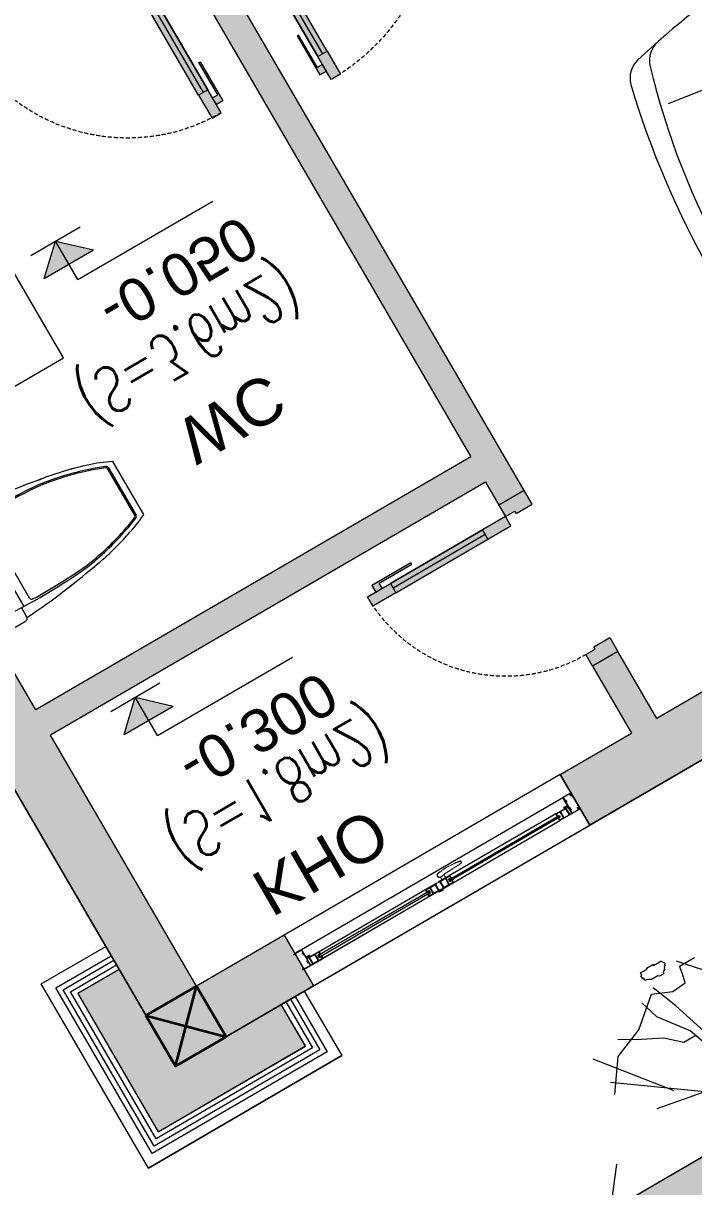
# Model space of a CAD drawing. Header units: millimetres. Extents: x 403824132 to 733479728, y 1974822364 to 2151530530.
# Drawn here: x 568742725 to 568745246, y 2063117870 to 2063122247 of the extents above; entities that cross this region are included whole.
import ezdxf
from ezdxf.enums import TextEntityAlignment as Align

# ---------------------------------------------------------------- set-up
doc = ezdxf.new("R2010")
doc.units = ezdxf.units.MM
doc.linetypes.add('HIDDEN', pattern=[0.75, 0.5, -0.25])
for name, color, linetype, lineweight in [('A-COT VACH', 2, 'Continuous', 35), ('A-HATCH', 251, 'Continuous', 5), ('A-KY HIEU', 34, 'Continuous', 20), ('A-TEXT', 7, 'Continuous', 18), ('E- THAY', 9, 'Continuous', 20), ('E- Tuong', 4, 'Continuous', 13), ('E-NoiThat', 32, 'Continuous', 9), ('i_Cay', 114, 'Continuous', 13), ('i_Hatch', 250, 'Continuous', 13), ('i_ThietBi', 32, 'Continuous', 13), ('LD-CUA', 146, 'Continuous', 13), ('LD-THAY', 9, 'Continuous', 13)]:
    doc.layers.add(name, color=color, linetype=linetype, lineweight=lineweight)
doc.styles.add('A1-arial', font='arial.ttf')
doc.styles.add('AA - Arial - Regular', font='arial.ttf', dxfattribs={"height": 250})
doc.styles.add('Dim roman', font='romans.shx', dxfattribs={"width": 0.7})
pattern_1 = [(30.190698325, (727080080.85, 2036859049.5), (23.030767647, 87.110692756), [31.856492766, -95.5694783]), (120.190698325, (727080102.626, 2036859043.74), (-87.110692756, 23.030767647), [31.856492766, -95.5694783])]

# ---------------------------------------------------------------- blocks, each defined once
blk = doc.blocks.new('mb-cay34')
for p, q in [((-668.5, -155.8), (-793.9, -266.1)), ((-774.9, -266.1), (-774.9, -209)), ((-748.3, -269.9), (-774.9, -266.1)), ((-349.4, -258.4), (-406.4, -566.3)), ((-807.4, -302.2), (-819.6, -310.3)), ((-807.4, -302.2), (-803.3, -306.3)), ((-717.9, -277.5), (-748.3, -269.9)), ((-714.1, -326.9), (-717.9, -277.5)), ((-490, -285.1), (-668.5, -342.1)), ((-444.4, -296.5), (-573.6, -342.1)), ((-823.6, -338.7), (-819.6, -338.7)), ((-823.6, -363.1), (-823.6, -338.7)), ((-819.6, -338.7), (-819.6, -310.3)), ((-803.3, -306.3), (-799.3, -306.3)), ((-799.3, -306.3), (-799.3, -310.3)), ((-799.3, -310.3), (-795.2, -310.3)), ((-795.2, -310.3), (-791.2, -314.4)), ((-791.2, -314.4), (-787.1, -314.4)), ((-787.1, -314.4), (-787.1, -318.4)), ((-787.1, -318.4), (-783.1, -322.5)), ((-783.1, -322.5), (-779, -322.5)), ((-779, -338.7), (-783.1, -342.8)), ((-783.1, -342.8), (-783.1, -367.1)), ((-779, -322.5), (-779, -338.7)), ((-668.5, -342.1), (-755.9, -376.3)), ((-740.7, -391.5), (-714.1, -326.9)), ((-573.6, -342.1), (-668.5, -414.3)), ((-550.8, -334.5), (-550.8, -380.1)), ((-819.6, -363.1), (-823.6, -363.1)), ((-819.6, -387.4), (-819.6, -363.1)), ((-787.1, -375.3), (-791.2, -383.4)), ((-783.1, -367.1), (-787.1, -375.3)), ((-550.8, -380.1), (-596.3, -429.5)), ((-811.5, -387.4), (-819.6, -387.4)), ((-811.5, -391.5), (-811.5, -387.4)), ((-799.3, -391.5), (-811.5, -391.5)), ((-799.3, -387.4), (-799.3, -391.5)), ((-791.2, -387.4), (-799.3, -387.4)), ((-791.2, -383.4), (-791.2, -387.4)), ((-660.9, -486.5), (-740.7, -391.5)), ((-668.5, -414.3), (-733.1, -433.3)), ((-376, -402.9), (-558.4, -653.7)), ((-596.3, -429.5), (-638.1, -513.1)), ((-619.1, -589.1), (-660.9, -486.5)), ((-429.2, -486.5), (-653.3, -665.1)), ((-638.1, -513.1), (-668.5, -562.5)), ((-516.6, -661.3), (-619.1, -589.1)), ((-212.7, -851.4), (-315.3, -771.5))]:
    blk.add_line(p, q)
blk = doc.blocks.new('02PCAR01')
at = {"color": 0, "linetype": 'ByBlock'}
blk.add_line((-6, -20.97), (-40, -15.97), dxfattribs=at)
for centre, radius, start, end in [((-95.47, 0.91), 93.12, 343.0347, 15.8141), ((-111.75, 0.91), 111.76, 346.3976, 12.667), ((-6.15, -24.54), 3.14, 283.1156, 344.5941), ((-30.02, 77.89), 108.31, 263.4345, 283.1156), ((-9.37, -25.23), 3.14, 281.3249, 340.8826)]:
    blk.add_arc(centre, radius, start, end, dxfattribs=at)
blk = doc.blocks.new('*U253')
h = blk.add_hatch(color=253)
h.dxf.hatch_style = 1
h.paths.add_polyline_path([(50, 100), (90, 100), (90, 0), (50, 0)])
h.paths.add_polyline_path([(50, 700), (90, 700), (90, 800), (50, 800)])
h = blk.add_hatch(color=254)
h.dxf.hatch_style = 1
h.paths.add_polyline_path([(21.7, 594.5), (21.7, 764.1), (50, 764.1), (50, 735.9), (27.4, 735.9), (27.4, 594.5)])
h = blk.add_hatch(color=254)
h.dxf.hatch_style = 1
h.paths.add_polyline_path([(90, 100), (50, 100), (50, 700), (90, 700)])
h = blk.add_hatch(color=253)
h.dxf.hatch_style = 1
h.paths.add_polyline_path([(0, 0), (50, 0), (50, -40), (60, -40), (60, -110), (0, -110)])
h = blk.add_hatch(color=253)
h.dxf.hatch_style = 1
h.paths.add_polyline_path([(900, 0), (850, 0), (850, -40), (840, -40), (840, -110), (900, -110)])
for p, q in [((70, 100), (70, 700)), ((90, 700), (90, 100))]:
    blk.add_line(p, q)
for points in [[(50, 700), (90, 700), (90, 800), (50, 800), (50, 700)], [(50, 702.9), (50, 100)], [(50, 100), (90, 100), (90, 0), (50, 0), (50, 100)]]:
    blk.add_lwpolyline(points)
for points in [[(21.7, 594.5), (21.7, 764.1), (50, 764.1), (50, 735.9), (27.4, 735.9), (27.4, 594.5)], [(90, 100), (50, 100), (50, 700), (90, 700)], [(0, 0), (50, 0), (50, -40), (60, -40), (60, -110), (0, -110)], [(900, 0), (850, 0), (850, -40), (840, -40), (840, -110), (900, -110)]]:
    blk.add_lwpolyline(points, close=True)
at = {"linetype": 'HIDDEN', "ltscale": 30}
blk.add_arc((50, 0), 800, 0, 90, dxfattribs=at)
blk = doc.blocks.new('kkkk')
h = blk.add_hatch(color=250)
edge = h.paths.add_edge_path()
edge.add_line((333058.8, 105336.6), (333060.3, 105336.6))
edge.add_line((333060.3, 105336.6), (333060.3, 105341.6))
edge.add_line((333060.3, 105341.6), (333061.8, 105341.6))
edge.add_line((333061.8, 105341.6), (333061.8, 105371.6))
edge.add_line((333061.8, 105371.6), (333027.5, 105371.6))
edge.add_line((333027.5, 105371.6), (333027.5, 105386.6))
edge.add_line((333027.5, 105386.6), (333022.2, 105386.6))
edge.add_line((333022.2, 105386.6), (333022.2, 105383.6))
edge.add_line((333022.2, 105383.6), (333023.7, 105383.6))
edge.add_line((333023.7, 105383.6), (333023.7, 105385.1))
edge.add_line((333023.7, 105385.1), (333026, 105385.1))
edge.add_line((333026, 105385.1), (333026, 105378.1))
edge.add_line((333026, 105378.1), (333023.7, 105378.1))
edge.add_line((333023.7, 105378.1), (333023.7, 105379.6))
edge.add_line((333023.7, 105379.6), (333022.2, 105379.6))
edge.add_line((333022.2, 105379.6), (333022.2, 105376.6))
edge.add_line((333022.2, 105376.6), (333026, 105376.6))
edge.add_line((333026, 105376.6), (333026, 105371.6))
edge.add_line((333026, 105371.6), (332991.8, 105371.6))
edge.add_line((332991.8, 105371.6), (332991.8, 105341.6))
edge.add_line((332991.8, 105341.6), (332993.3, 105341.6))
edge.add_line((332993.3, 105341.6), (332993.3, 105336.6))
edge.add_line((332993.3, 105336.6), (332994.8, 105336.6))
edge.add_line((332994.8, 105336.6), (332994.8, 105341.6))
edge.add_line((332994.8, 105341.6), (333002.3, 105341.6))
edge.add_line((333002.3, 105341.6), (333002.3, 105343.1))
edge.add_line((333002.3, 105343.1), (332993.3, 105343.1))
edge.add_line((332993.3, 105343.1), (332993.3, 105370.1))
edge.add_line((332993.3, 105370.1), (333006.9, 105370.1))
edge.add_arc((333010, 105367.6), 3.97, 141.5226, 210)
edge.add_line((333006.6, 105365.7), (333007.9, 105366.4))
edge.add_arc((333010, 105367.6), 2.47, -390, -150, ccw=False)
edge.add_line((333012.1, 105366.4), (333013.4, 105365.7))
edge.add_arc((333010, 105367.6), 3.97, -30, 38.4774)
edge.add_line((333013.1, 105370.1), (333040.4, 105370.1))
edge.add_arc((333043.5, 105367.6), 3.97, 141.5226, 210)
edge.add_line((333040.1, 105365.7), (333041.4, 105366.4))
edge.add_arc((333043.5, 105367.6), 2.47, -390, -150, ccw=False)
edge.add_line((333045.6, 105366.4), (333046.9, 105365.7))
edge.add_arc((333043.5, 105367.6), 3.97, -30, 38.4774)
edge.add_line((333046.6, 105370.1), (333060.3, 105370.1))
edge.add_line((333060.3, 105370.1), (333060.3, 105343.1))
edge.add_line((333060.3, 105343.1), (333051.3, 105343.1))
edge.add_line((333051.3, 105343.1), (333051.3, 105341.6))
edge.add_line((333051.3, 105341.6), (333058.8, 105341.6))
edge.add_line((333058.8, 105341.6), (333058.8, 105336.6))
blk.add_lwpolyline([(333026, 105378.1), (333026, 105385.1), (333023.7, 105385.1), (333023.7, 105383.6), (333022.2, 105383.6), (333022.2, 105386.6), (333027.5, 105386.6), (333027.5, 105371.6), (333061.8, 105371.6), (333061.8, 105341.6), (333060.3, 105341.6), (333060.3, 105336.6), (333058.8, 105336.6), (333058.8, 105341.6), (333051.3, 105341.6), (333051.3, 105343.1), (333060.3, 105343.1), (333060.3, 105370.1), (333046.6, 105370.1, -0.30801), (333046.9, 105365.7), (333045.6, 105366.4, 1.732051), (333041.4, 105366.4), (333040.1, 105365.7, -0.30801), (333040.4, 105370.1), (333013.1, 105370.1, -0.30801), (333013.4, 105365.7), (333012.1, 105366.4, 1.732051), (333007.9, 105366.4), (333006.6, 105365.7, -0.30801), (333006.9, 105370.1), (332993.3, 105370.1), (332993.3, 105343.1), (333002.3, 105343.1), (333002.3, 105341.6), (332994.8, 105341.6), (332994.8, 105336.6), (332993.3, 105336.6), (332993.3, 105341.6), (332991.8, 105341.6), (332991.8, 105371.6), (333026, 105371.6), (333026, 105376.6), (333022.2, 105376.6), (333022.2, 105379.6), (333023.7, 105379.6), (333023.7, 105378.1)], format="xyb", close=True)
blk = doc.blocks.new('ccccc')
h = blk.add_hatch(color=250)
h.paths.add_polyline_path([(333034.3, 105325.3), (333084.3, 105325.3), (333084.3, 105326.8), (333077.7, 105326.8), (333077.7, 105353.8), (333084.3, 105353.8), (333084.3, 105355.3), (333034.3, 105355.3), (333034.3, 105346.7), (333035.8, 105346.7), (333035.8, 105353.8), (333052.1, 105353.8), (333052.1, 105326.8), (333035.8, 105326.8), (333035.8, 105333.9), (333034.3, 105333.9)])
h.paths.add_polyline_path([(333053.6, 105326.8), (333053.6, 105353.8), (333076.2, 105353.8), (333076.2, 105326.8)], flags=16)
for p, q in [((333034.3, 105346.7), (333035.8, 105346.7)), ((333052.1, 105353.8), (333052.1, 105326.8)), ((333053.6, 105353.8), (333053.6, 105326.8)), ((333076.2, 105353.8), (333076.2, 105326.8)), ((333077.7, 105353.8), (333077.7, 105326.8)), ((333084.3, 105355.3), (333084.3, 105353.8)), ((333034.3, 105333.9), (333035.8, 105333.9)), ((333084.3, 105326.8), (333084.3, 105325.3))]:
    blk.add_line(p, q)
for points in [[(333084.3, 105355.3), (333034.3, 105355.3), (333034.3, 105346.7)], [(333052.1, 105353.8), (333035.8, 105353.8), (333035.8, 105346.7)], [(333076.2, 105353.8), (333053.6, 105353.8)], [(333084.3, 105353.8), (333077.7, 105353.8)], [(333034.3, 105333.9), (333034.3, 105325.3), (333084.3, 105325.3)], [(333035.8, 105333.9), (333035.8, 105326.8), (333052.1, 105326.8)], [(333053.6, 105326.8), (333076.2, 105326.8)], [(333077.7, 105326.8), (333084.3, 105326.8)]]:
    blk.add_lwpolyline(points)
blk = doc.blocks.new('dasdsd')
at = {"linetype": 'HIDDEN', "ltscale": 0.05}
for p, q in [((-9.6, -15.9), (-9.6, 0)), ((9.6, 0), (-9.6, 0)), ((9.6, -15.9), (9.6, 0)), ((-16.3, -18.9), (-107.9, -23.1)), ((-10.5, -16.1), (-15.5, -18.7)), ((9.6, -15.9), (-9.6, -15.9))]:
    blk.add_line(p, q, dxfattribs=at)
for centre, radius, start, end in [((-106.3, -28.1), 5.22, 108.2433, 251.7567), ((-41, 286.6), 326.6, 258.1752, 278.8996), ((-16.3, -17), 1.95, 270, 297.1927), ((-9.6, -17.9), 1.95, 90, 117.1927), ((9.6, -26), 10.1, 270, 90)]:
    blk.add_arc(centre, radius, start, end, dxfattribs=at)
blk = doc.blocks.new('fffsf')
h = blk.add_hatch(color=250)
h.paths.add_polyline_path([(333183.8, 105395.8), (333133.8, 105395.8), (333133.8, 105394.3), (333140.5, 105394.3), (333140.5, 105367.3), (333133.8, 105367.3), (333133.8, 105364.3), (333118.8, 105364.3), (333118.8, 105361.3), (333135.3, 105361.3), (333135.3, 105365.8), (333183.8, 105365.8), (333183.8, 105374.4), (333182.3, 105374.4), (333182.3, 105367.3), (333166, 105367.3), (333166, 105394.3), (333182.3, 105394.3), (333182.3, 105387.2), (333183.8, 105387.2)])
h.paths.add_polyline_path([(333164.5, 105394.3), (333164.5, 105367.3), (333142, 105367.3), (333142, 105394.3)], flags=16)
for p, q in [((333133.8, 105395.8), (333133.8, 105394.3)), ((333140.5, 105394.3), (333140.5, 105367.3)), ((333142, 105394.3), (333142, 105367.3)), ((333164.5, 105394.3), (333164.5, 105367.3)), ((333166, 105394.3), (333166, 105367.3)), ((333183.8, 105387.2), (333182.3, 105387.2)), ((333183.8, 105374.4), (333182.3, 105374.4))]:
    blk.add_line(p, q)
for points in [[(333133.8, 105395.8), (333183.8, 105395.8), (333183.8, 105387.2)], [(333133.8, 105394.3), (333140.5, 105394.3)], [(333142, 105394.3), (333164.5, 105394.3)], [(333166, 105394.3), (333182.3, 105394.3), (333182.3, 105387.2)], [(333183.8, 105374.4), (333183.8, 105365.8), (333135.3, 105365.8), (333135.3, 105361.3), (333118.8, 105361.3)], [(333133.8, 105367.3), (333133.8, 105364.3), (333118.8, 105364.3), (333118.8, 105361.3)], [(333140.5, 105367.3), (333133.8, 105367.3)], [(333164.5, 105367.3), (333142, 105367.3)], [(333182.3, 105374.4), (333182.3, 105367.3), (333166, 105367.3)]]:
    blk.add_lwpolyline(points)
blk = doc.blocks.new('*U180')
for points in [[(88.4, 82.2), (88.4, 80.6), (77.2, 80.6), (77.2, 69.4), (88.4, 69.4), (88.4, 67.8, 0.240391), (91.1, 72), (80.2, 72), (80.2, 78), (91.1, 78, 0.240391)], [(549.6, 82.2), (549.6, 80.6), (560.8, 80.6), (560.8, 69.4), (549.6, 69.4), (549.6, 67.8, -0.240391), (546.9, 72), (557.8, 72), (557.8, 78), (546.9, 78, -0.240391)], [(655.4, 82.2), (655.4, 80.6), (644.2, 80.6), (644.2, 69.4), (655.4, 69.4), (655.4, 67.8, 0.240391), (658.1, 72), (647.2, 72), (647.2, 78), (658.1, 78, 0.240391)]]:
    blk.add_hatch(color=250).paths.add_polyline_path(points)
for p, q in [((600, 90), (44.5, 90)), ((600, 90), (88, 90)), ((605, 90), (1117, 90)), ((88, 60), (600, 60)), ((1117, 60), (605, 60)), ((35, 20), (1170, 20))]:
    blk.add_line(p, q)
for points in [[(88.4, 82.2), (88.4, 80.6), (77.2, 80.6), (77.2, 69.4), (88.4, 69.4), (88.4, 67.8, 0.240391), (91.1, 72), (80.2, 72), (80.2, 78), (91.1, 78, 0.240391)], [(549.6, 82.2), (549.6, 80.6), (560.8, 80.6), (560.8, 69.4), (549.6, 69.4), (549.6, 67.8, -0.240391), (546.9, 72), (557.8, 72), (557.8, 78), (546.9, 78, -0.240391)], [(655.4, 82.2), (655.4, 80.6), (644.2, 80.6), (644.2, 69.4), (655.4, 69.4), (655.4, 67.8, 0.240391), (658.1, 72), (647.2, 72), (647.2, 78), (658.1, 78, 0.240391)]]:
    blk.add_lwpolyline(points, format="xyb", close=True)
for points in [[(557.8, 72), (80.2, 72), (80.2, 78), (557.8, 78)], [(647.2, 72), (1124.8, 72), (1124.8, 78), (647.2, 78)]]:
    blk.add_lwpolyline(points, close=True)
at = {"rotation": 270}
blk.add_blockref('kkkk', (-105336.6, 333081.8), dxfattribs=at)
at = {"xscale": -1}
for name, p, rotation in [('ccccc', (333122.3, -105265.3), 359.9999999999902), ('fffsf', (-332528.8, 105455.8), 180.0000000001608), ('kkkk', (106541.6, 333081.8), 90)]:
    blk.add_blockref(name, p, dxfattribs=dict(at, rotation=rotation))
for p in [(-332484.3, -105265.3), (-331917.3, -105265.3)]:
    blk.add_blockref('ccccc', p)
at = {"xscale": -0.8000000000000002, "yscale": 0.8, "zscale": 0.8}
blk.add_blockref('dasdsd', (630, 60), dxfattribs=at)
blk = doc.blocks.new('A$C01E237DA')
at = {"layer": 'i_ThietBi'}
for p, q in [((124, 759.1), (-119.8, 759.1)), ((-106.9, 731.5), (111, 731.5)), ((-106.9, 726.5), (111.1, 726.5)), ((182.1, 201.7), (-180.3, 202.2)), ((182.1, 201.7), (-180.3, 202.2)), ((-253.4, 20), (-253.2, 144.2)), ((-243.2, 154.2), (-197, 154.2)), ((-243.2, 154.2), (-197, 154.2)), ((-197, 164.9), (199.5, 165)), ((-197, 164.9), (199.5, 165)), ((199.2, 154.3), (243.6, 154.2)), ((199.2, 154.3), (243.6, 154.2))]:
    blk.add_line(p, q, dxfattribs=at)
blk.add_lwpolyline([(-253.4, 20, 0.414644), (-233.4, 0), (233.4, 0, 0.413784), (253.4, 20), (253.6, 144.2, 0.414214), (243.6, 154.2, 0.030719), (207.3, 462.5, 0.045974), (160.7, 664.8, 0.040862), (124, 759.1), (-119.8, 759.1, 0.042274), (-157.5, 665.3, 0.045977), (-204.6, 463.1, 0.030636), (-243.2, 154.2, 0.414214), (-253.2, 144.2), (-253.4, 20, 0.414214), (-233.4, 0)], format="xyb", dxfattribs=at)
for centre, radius, start, end in [((415.2, 489.4), 599.1, 153.2435, 162.9263), ((-433.6, 487.7), 620.1, 16.5948, 25.9545), ((406.7, 490.6), 573.1, 155.8082, 162.7877), ((406.7, 490.6), 573.1, 155.8082, 162.7877), ((406.7, 490.6), 568.1, 155.8028, 162.7839), ((406.7, 490.6), 568.1, 155.8028, 162.7839), ((-106.9, 721.5), 10, 89.5552, 156.4302), ((-106.9, 721.5), 10, 89.5552, 156.4302), ((-106.9, 721.5), 5, 89.5552, 156.4302), ((-106.9, 721.5), 5, 89.5552, 156.4302), ((110.9, 721.5), 10, 23.5698, 90.4448), ((110.9, 721.5), 5, 23.5698, 90.4448), ((110.9, 721.5), 5, 23.5698, 90.4448), ((-433.6, 487.7), 597.6, 16.5948, 23.2571), ((-433.6, 487.7), 602.6, 16.5948, 23.2414), ((915.9, 308.6), 1131.2, 161.6177, 172.1474), ((916.1, 308.6), 1113.8, 161.5781, 172.1303), ((916.1, 308.6), 1113.8, 161.5781, 172.1303), ((916.1, 308.6), 1108.9, 161.5878, 172.1346), ((916.1, 308.6), 1108.9, 161.5878, 172.1346), ((-914.1, 310.9), 1109, 7.7136, 18.2596), ((-914.1, 310.9), 1109, 7.7136, 18.2596), ((-914.4, 301.2), 1117.4, 8.2007, 18.7361), ((-914.4, 301.2), 1117.4, 8.2007, 18.7361), ((-913.9, 310.9), 1131.3, 7.7004, 18.2295), ((2294.4, -5.6), 2542.6, 169.3761, 176.3952), ((-2281.4, 13), 2528.9, 3.2004, 10.2385), ((2288.4, 231.5), 2486.5, 174.7016, 184.9536), ((2288.4, 231.5), 2486.5, 174.7016, 184.9536), ((2278.2, 257.2), 2468.9, 175.2821, 181.0488), ((2278.2, 257.2), 2468.9, 175.2821, 181.0488), ((-2276.2, 263.9), 2468.9, 358.783, 4.5496), ((-2276.2, 263.9), 2468.9, 358.783, 4.5496), ((-2278, 246.3), 2478.9, 354.7152, 4.9599), ((-2278, 246.3), 2478.9, 354.7152, 4.9599), ((-180.3, 212.2), 10, 181.0488, 269.9159), ((-180.3, 212.2), 10, 181.0488, 269.9159), ((182.1, 211.7), 10, 269.9159, 358.783), ((182.1, 211.7), 10, 269.9159, 358.783), ((-243.2, 144.2), 10, 89.9159, 179.9159), ((243.6, 144.2), 10, 359.9159, 89.9159), ((-169.1, 19.8), 20, 179.9159, 269.9159), ((-169.1, 19.8), 20, 179.9159, 269.9159), ((170.4, 20), 20, 269.9159, 359.9159), ((170.4, 20), 20, 269.9159, 359.9159)]:
    blk.add_arc(centre, radius, start, end, dxfattribs=at)
blk = doc.blocks.new('*U185')
h = blk.add_hatch(color=253)
h.dxf.hatch_style = 1
h.paths.add_polyline_path([(-50, 100), (-90, 100), (-90, 0), (-50, 0)])
h.paths.add_polyline_path([(-50, 600), (-90, 600), (-90, 700), (-50, 700)])
h = blk.add_hatch(color=254)
h.dxf.hatch_style = 1
h.paths.add_polyline_path([(-21.7, 494.5), (-21.7, 664.1), (-50, 664.1), (-50, 635.9), (-27.4, 635.9), (-27.4, 494.5)])
h = blk.add_hatch(color=254)
h.dxf.hatch_style = 1
h.paths.add_polyline_path([(-90, 100), (-50, 100), (-50, 600), (-90, 600)])
h = blk.add_hatch(color=253)
h.dxf.hatch_style = 1
h.paths.add_polyline_path([(-800, 0), (-750, 0), (-750, -40), (-740, -40), (-740, -110), (-800, -110)])
h = blk.add_hatch(color=253)
h.dxf.hatch_style = 1
h.paths.add_polyline_path([(0, 0), (-50, 0), (-50, -40), (-60, -40), (-60, -110), (0, -110)])
for p, q in [((-90, 600), (-90, 100)), ((-70, 100), (-70, 600))]:
    blk.add_line(p, q)
for points in [[(-50, 600), (-90, 600), (-90, 700), (-50, 700), (-50, 600)], [(-50, 602.9), (-50, 100)], [(-50, 100), (-90, 100), (-90, 0), (-50, 0), (-50, 100)]]:
    blk.add_lwpolyline(points)
for points in [[(-21.7, 494.5), (-21.7, 664.1), (-50, 664.1), (-50, 635.9), (-27.4, 635.9), (-27.4, 494.5)], [(-90, 100), (-50, 100), (-50, 600), (-90, 600)], [(-800, 0), (-750, 0), (-750, -40), (-740, -40), (-740, -110), (-800, -110)], [(0, 0), (-50, 0), (-50, -40), (-60, -40), (-60, -110), (0, -110)]]:
    blk.add_lwpolyline(points, close=True)
at = {"linetype": 'HIDDEN', "ltscale": 30}
blk.add_arc((-50, 0), 700, 90, 180, dxfattribs=at)
blk = doc.blocks.new('*U179')
h = blk.add_hatch(color=253)
h.dxf.hatch_style = 1
h.paths.add_polyline_path([(-700, 0), (-650, 0), (-650, 40), (-640, 40), (-640, 110), (-700, 110)])
h = blk.add_hatch(color=253)
h.dxf.hatch_style = 1
h.paths.add_polyline_path([(0, 0), (-50, 0), (-50, 40), (-60, 40), (-60, 110), (0, 110)])
h = blk.add_hatch(color=253)
h.dxf.hatch_style = 1
h.paths.add_polyline_path([(-50, -100), (-90, -100), (-90, 0), (-50, 0)])
h.paths.add_polyline_path([(-50, -500), (-90, -500), (-90, -600), (-50, -600)])
h = blk.add_hatch(color=254)
h.dxf.hatch_style = 1
h.paths.add_polyline_path([(-90, -100), (-50, -100), (-50, -500), (-90, -500)])
h = blk.add_hatch(color=254)
h.dxf.hatch_style = 1
h.paths.add_polyline_path([(-21.7, -394.5), (-21.7, -564.1), (-50, -564.1), (-50, -535.9), (-27.4, -535.9), (-27.4, -394.5)])
for p, q in [((-90, -500), (-90, -100)), ((-70, -100), (-70, -500))]:
    blk.add_line(p, q)
for points in [[(-700, 0), (-650, 0), (-650, 40), (-640, 40), (-640, 110), (-700, 110)], [(0, 0), (-50, 0), (-50, 40), (-60, 40), (-60, 110), (0, 110)], [(-90, -100), (-50, -100), (-50, -500), (-90, -500)], [(-21.7, -394.5), (-21.7, -564.1), (-50, -564.1), (-50, -535.9), (-27.4, -535.9), (-27.4, -394.5)]]:
    blk.add_lwpolyline(points, close=True)
for points in [[(-50, -100), (-90, -100), (-90, 0), (-50, 0), (-50, -100)], [(-50, -502.9), (-50, -100)], [(-50, -500), (-90, -500), (-90, -600), (-50, -600), (-50, -500)]]:
    blk.add_lwpolyline(points)
at = {"linetype": 'HIDDEN', "ltscale": 30}
blk.add_arc((-50, 0), 600, 180, 270, dxfattribs=at)
blk = doc.blocks.new('cot')
at = {"layer": 'i_Hatch'}
h = blk.add_hatch(color=256, dxfattribs=at)
h.dxf.hatch_style = 1
h.paths.add_polyline_path([(-124080301.5, 101892782.2), (-124080081.5, 101892782.2), (-124080081.5, 101893002.2), (-124080301.5, 101893002.2)])
at = {"layer": 'A-COT VACH'}
for p, q in [((-124080301.5, 101893002.2), (-124080081.5, 101892782.2)), ((-124080301.5, 101892782.2), (-124080081.5, 101893002.2))]:
    blk.add_line(p, q, dxfattribs=at)
blk.add_lwpolyline([(-124080301.5, 101892782.2), (-124080081.5, 101892782.2), (-124080081.5, 101893002.2), (-124080301.5, 101893002.2)], close=True, dxfattribs=at)
blk = doc.blocks.new('luoicot')
at = {"layer": 'E- Tuong'}
blk.add_blockref('cot', (-10876, 2787.2), dxfattribs=at)
blk = doc.blocks.new('cotxaytho')
at = {"layer": 'A-KY HIEU'}
h = blk.add_hatch(color=256, dxfattribs=at)
h.paths.add_polyline_path([(200, 187.5), (0, 187.5), (0, 0)])
h.paths.add_polyline_path([(0, 187.5), (-200, 187.5), (0, 0)])
for p, q in [((0, 312.5), (0, 0)), ((0, 312.5), (1100, 312.5)), ((-200, 187.5), (0, 0)), ((-200, 187.5), (200, 187.5)), ((0, 0), (200, 187.5)), ((-200, 0), (200, 0))]:
    blk.add_line(p, q, dxfattribs=at)
at = {"color": 6, "style": 'A1-arial'}
blk.add_attdef('-0.050', (35, 401.7), '', height=250, dxfattribs=at)
blk = doc.blocks.new('MB TANG 1 BT3')
at = {"layer": 'A-HATCH'}
h = blk.add_hatch(color=256, dxfattribs=at)
h.dxf.hatch_style = 1
h.paths.add_polyline_path([(7080555, 945515.8), (7073665.1, 945515.8), (7073665.1, 945295.8), (7073975.1, 945295.8), (7073975.1, 945004.8), (7074085.1, 945004.8), (7074085.1, 945295.8), (7080335, 945295.8), (7080335, 944795.8), (7080555, 944795.8)])
h.paths.add_polyline_path([(7080555, 942395.8), (7080335, 942395.8), (7080335, 941915.9), (7076335.1, 941915.9), (7076335.1, 941805.9), (7075085.1, 941805.9), (7075085.1, 941695.9), (7078535, 941695.9), (7078535, 940995.8), (7078755, 940995.8), (7078755, 941695.9), (7080555, 941695.9)])
h.paths.add_polyline_path([(7072085.1, 945295.8), (7072465.1, 945295.8), (7072465.1, 945515.8), (7071865.1, 945515.8), (7071865.1, 941805.9), (7071865.1, 941505.9), (7071865.1, 940680.9), (7072085.1, 940680.9), (7072085.1, 941695.9), (7073065.1, 941695.9), (7073065.1, 941805.9), (7072290.1, 941805.9), (7072290.1, 943004.8), (7072085.1, 943004.8), (7072085.1, 944094.8), (7073975.1, 944094.8), (7073975.1, 941805.9), (7073865.1, 941805.9), (7073865.1, 941695.9), (7074185.1, 941695.9), (7074185.1, 941805.9), (7074085.1, 941805.9), (7074085.1, 944304.8), (7073975.1, 944304.8), (7073975.1, 944204.8), (7072085.1, 944204.8)])
h.paths.add_polyline_path([(7072085.1, 942949.8), (7072235.1, 942949.8), (7072235.1, 941805.9), (7072085.1, 941805.9)], flags=16)
h.paths.add_polyline_path([(7072085.1, 938910.8), (7071865.1, 938910.8), (7071865.1, 937675.8), (7071865.1, 937485.8), (7071865.1, 937185.8), (7072085.1, 937185.8), (7072085.1, 937785.8), (7075065.1, 937785.8), (7075065.1, 937895.8), (7072085.1, 937895.8)])
h.paths.add_polyline_path([(7072085.1, 935985.8), (7071865.1, 935985.8), (7071865.1, 934842.7), (7072085.1, 934842.7)])
h.paths.add_polyline_path([(7073675.1, 932186.5), (7072085.1, 932186.5), (7072085.1, 932721.5), (7071865.1, 932721.5), (7071865.1, 931966.5), (7073675.1, 931966.5)])
h.paths.add_polyline_path([(7072305.1, 931966.5), (7071865.1, 931966.5), (7071865.1, 932321.5), (7071665.1, 932321.5), (7071665.1, 931681.5), (7072305.1, 931681.5)])
h.paths.add_polyline_path([(7078798.4, 932341), (7078650.7, 932504.1), (7078300.2, 932186.5), (7076075.1, 932186.5), (7076075.1, 931966.5), (7078385.1, 931966.5)])
h.paths.add_polyline_path([(7077984.8, 931966.5), (7077874.8, 931966.5), (7077874.8, 931826.5), (7077494.8, 931826.5), (7077494.8, 931966.5), (7077384.8, 931966.5), (7077384.8, 931716.5), (7077984.8, 931716.5)])
h.paths.add_polyline_path([(7080555, 933932.7), (7080555, 935404.3), (7080335, 935404.3), (7080335, 934030.2), (7079984.6, 933712.7), (7080132.3, 933549.7)])
h.paths.add_polyline_path([(7080805, 934932.7), (7080555, 934932.7), (7080555, 934822.7), (7080695, 934822.7), (7080695, 934442.7), (7080555, 934442.7), (7080555, 934332.7), (7080805, 934332.7)])
h.paths.add_polyline_path([(7080555, 937895.8), (7078755, 937895.8), (7078755, 938595.8), (7078535, 938595.8), (7078535, 937895.8), (7077715.1, 937895.8), (7077715.1, 937675.8), (7080335, 937675.8), (7080335, 937004.3), (7080555, 937004.3)])
h.paths.add_polyline_path([(7080812.5, 938075.8), (7080212.5, 938075.8), (7080212.5, 937895.8), (7080555, 937895.8), (7080555, 937475.8), (7080812.5, 937475.8)])
h.paths.add_polyline_path([(7076625.1, 937895.8), (7075965.1, 937895.8), (7075965.1, 937785.8), (7076075.1, 937785.8), (7076075.1, 934375.7), (7076585.1, 934375.7), (7076585.1, 934485.7), (7076185.1, 934485.7), (7076185.1, 937675.8), (7076625.1, 937675.8)])
h.paths.add_polyline_path([(7071865.1, 938085.8), (7071685.1, 938085.8), (7071685.1, 937485.8), (7071865.1, 937485.8)])
h.paths.add_polyline_path([(7071685.1, 941505.9), (7071685.1, 942105.9), (7071865.1, 942105.9), (7071865.1, 941805.9), (7071865.1, 941505.9)])
h.paths.add_polyline_path([(7072325.1, 945695.8), (7071685.1, 945695.8), (7071685.1, 945095.8), (7071865.1, 945095.8), (7071865.1, 945515.8), (7072325.1, 945515.8)])
h.paths.add_polyline_path([(7080822.3, 945695.8), (7080182.3, 945695.8), (7080182.3, 945515.8), (7080555, 945515.8), (7080555, 945055.8), (7080822.3, 945055.8)])
h.paths.add_polyline_path([(7080812.6, 942115.8), (7080555, 942115.8), (7080555, 941695.9), (7080212.6, 941695.9), (7080212.6, 941515.8), (7080812.6, 941515.8)])
at = {"layer": 'E- THAY'}
blk.add_lwpolyline([(7072465.1, 945515.8), (7073665.1, 945515.8), (7073665.1, 945295.8), (7072465.1, 945295.8)], close=True, dxfattribs=at)
at = {"layer": 'E- Tuong'}
for p, q in [((7072465.1, 945515.8), (7071865.1, 945515.8)), ((7071865.1, 945515.8), (7071865.1, 941805.9)), ((7072465.1, 945295.8), (7072465.1, 945515.8)), ((7080555, 945515.8), (7073665.1, 945515.8)), ((7073665.1, 945295.8), (7073665.1, 945515.8)), ((7072085.1, 945295.8), (7072085.1, 944204.8)), ((7072465.1, 945295.8), (7072085.1, 945295.8)), ((7073665.1, 945295.8), (7073975.1, 945295.8)), ((7073975.1, 945004.8), (7073975.1, 945295.8)), ((7080335, 945295.8), (7074085.1, 945295.8)), ((7074085.1, 945295.8), (7074085.1, 945004.8)), ((7074085.1, 945004.8), (7073975.1, 945004.8)), ((7073975.1, 944204.8), (7073975.1, 944304.8)), ((7074085.1, 944304.8), (7073975.1, 944304.8)), ((7074085.1, 944304.8), (7074085.1, 941805.9)), ((7073975.1, 944204.8), (7072085.1, 944204.8)), ((7072085.1, 944094.8), (7072085.1, 943004.8)), ((7073975.1, 944094.8), (7072085.1, 944094.8)), ((7073975.1, 941805.9), (7073975.1, 944094.8))]:
    blk.add_line(p, q, dxfattribs=at)
blk.add_lwpolyline([(7071865.1, 945095.8), (7071685.1, 945095.8), (7071685.1, 945695.8), (7072325.1, 945695.8), (7072325.1, 945515.8)], dxfattribs=at)
at = {"layer": 'E-NoiThat'}
blk.add_lwpolyline([(7072840.1, 941805.9), (7072290.1, 941805.9), (7072290.1, 943004.8), (7072840.1, 943004.8)], close=True, dxfattribs=at)
at = {"layer": 'LD-THAY'}
for points in [[(7072425.1, 945515.8), (7072425.1, 945795.8), (7071585.1, 945795.8), (7071585.1, 944995.8), (7071865.1, 944995.8)], [(7072385.1, 945515.8), (7072385.1, 945755.8), (7071625.1, 945755.8), (7071625.1, 945035.8), (7071865.1, 945035.8)], [(7072365.1, 945515.8), (7072365.1, 945735.8), (7071645.1, 945735.8), (7071645.1, 945055.8), (7071865.1, 945055.8)], [(7072345.1, 945515.8), (7072345.1, 945715.8), (7071665.1, 945715.8), (7071665.1, 945075.8), (7071865.1, 945075.8)]]:
    blk.add_lwpolyline(points, dxfattribs=at)
at = {"layer": 'A-KY HIEU'}
ref = blk.add_blockref('cotxaytho', (7072431.7, 944242.2), dxfattribs=dict(at, xscale=0.5333333333255724, yscale=0.5333333333255724, zscale=0.5333333333255724))
ref.add_attrib('-0.050', '-0.300', dxfattribs={"layer": 'A-TEXT', "color": 6, "height": 160, "style": 'A1-arial'}).set_placement((7072450.3, 944456.6), align=Align.BOTTOM_LEFT)
ref = blk.add_blockref('cotxaytho', (7073034.3, 942610.8), dxfattribs=dict(at, xscale=0.5333333333255724, yscale=0.5333333333255724, zscale=0.5333333333255724))
ref.add_attrib('-0.050', '-0.050', dxfattribs={"layer": 'A-TEXT', "color": 6, "height": 160, "style": 'A1-arial'}).set_placement((7073053, 942825.3), align=Align.BOTTOM_LEFT)
at = {"layer": 'E- Tuong'}
blk.add_blockref('luoicot', (131163042.6, -100950273.6), dxfattribs=at)
at = {"layer": 'E-NoiThat', "xscale": -30.03147058763129, "yscale": 30.03147058763129, "zscale": 30.03147058763129}
blk.add_blockref('02PCAR01', (7075103.8, 943950.8), dxfattribs=at)
at = {"layer": 'i_Hatch', "xscale": -0.9473684210526316, "yscale": 0.9473684210526316, "zscale": 0.9473684210526317, "rotation": 270}
blk.add_blockref('A$C01E237DA', (7072085.1, 943547.8), dxfattribs=at)
at = {"layer": 'LD-CUA'}
for name, p in [('*U180', (7072460.1, 945354.8)), ('*U253', (7074185.1, 941805.9)), ('*U185', (7073865.1, 941806.6))]:
    blk.add_blockref(name, p, dxfattribs=at)
at = {"layer": 'LD-CUA', "rotation": 270}
blk.add_blockref('*U179', (7073975.1, 944304.8), dxfattribs=at)
at = {"layer": 'A-TEXT', "style": 'AA - Arial - Regular'}
for s, p in [('KHO', (7072722.8, 945128.7)), ('WC', (7073271.3, 943518.6))]:
    blk.add_text(s, height=175, dxfattribs=at).set_placement(p, align=Align.MIDDLE_CENTER)
at = {"layer": 'A-TEXT', "style": 'Dim roman', "width": 0.7}
for s, p in [('(S=1.8m2)', (7072722.8, 944808.9)), ('(S=3.6m2)', (7073271.3, 943198.8))]:
    blk.add_text(s, height=175, dxfattribs=at).set_placement(p, align=Align.MIDDLE_CENTER)

msp = doc.modelspace()

# ---------------------------------------------------------------- hatches: boundary and pattern name
at = {"layer": 'i_Hatch', "true_color": 0x458d35, "transparency": 33554687}
h = msp.add_hatch(dxfattribs=at)
h.set_pattern_fill('CROSS', color=97, scale=10.033541, angle=30.1907, double=1)
h.set_pattern_definition(pattern_1)
h.paths.add_polyline_path([(568755113.4, 2063123009.2), (568742286.1, 2063115546.3), (568741984, 2063116065.6), (568754258.1, 2063123206.6), (568753855.5, 2063123807.8, -0.414214), (568753938, 2063124224.6), (568754065.6, 2063124310.1), (568754187.6, 2063124391.7)])

# ---------------------------------------------------------------- linework, layer by layer
at = {"layer": 'E- THAY'}
msp.add_line((568754690.8, 2063123458.4, -0.1), (568742310.6, 2063116255.6, -0.1), dxfattribs=at)
at = {"layer": 'E- THAY', "elevation": -0.1}
msp.add_lwpolyline([(568739651.1, 2063124590.6), (568743297, 2063118324), (568747079.4, 2063120524.6), (568747729, 2063119408), (568742310.6, 2063116255.6), (568738015.1, 2063123638.7), (568739651.1, 2063124590.6)], dxfattribs=at)

# ---------------------------------------------------------------- block references
at = {"layer": 'i_Cay', "xscale": 1.144434414206619, "yscale": 1.144434414206619, "zscale": 1.144434414206619, "rotation": 300.1906976772487}
msp.add_blockref('mb-cay34', (568745901.3, 2063118086.9, -0.1), dxfattribs=at)

# ---------------------------------------------------------------- next in the draw order: block references
at = {"layer": 'LD-THAY', "extrusion": (-4.4763e-10, 2.88067e-10, -1), "xscale": 1.001380112430793, "yscale": 1.001380112430793, "zscale": -1.001380112430793, "rotation": 149.8093023227513}
msp.add_blockref('MB TANG 1 BT3', (-562146111.7, 2060375509.7, 0.4), dxfattribs=at)

# ---------------------------------------------------------------- next in the draw order: hatches: boundary and pattern name
at = {"layer": 'i_Hatch', "true_color": 0x458d35, "transparency": 33554687}
h = msp.add_hatch(dxfattribs=at)
h.set_pattern_fill('CROSS', color=97, scale=10.033541, angle=30.1907, double=1)
h.set_pattern_definition(pattern_1)
h.paths.add_polyline_path([(568755113.4, 2063123009.2), (568742286.1, 2063115546.3), (568741984, 2063116065.6), (568754258.1, 2063123206.6), (568753855.5, 2063123807.8, -0.414214), (568753938, 2063124224.6), (568754065.6, 2063124310.1), (568754187.6, 2063124391.7)])

# ---------------------------------------------------------------- next in the draw order: linework, layer by layer
at = {"layer": 'E- THAY'}
msp.add_line((568754690.8, 2063123458.4, -0.1), (568742310.6, 2063116255.6, -0.1), dxfattribs=at)
at = {"layer": 'E- THAY', "elevation": -0.1}
msp.add_lwpolyline([(568739651.1, 2063124590.6), (568743297, 2063118324), (568747079.4, 2063120524.6), (568747729, 2063119408), (568742310.6, 2063116255.6), (568738015.1, 2063123638.7), (568739651.1, 2063124590.6)], dxfattribs=at)
at = {"layer": 'LD-THAY', "elevation": -0.1}
for points in [[(568736652.7, 2063129744.3), (568739253.3, 2063125274.4), (568739097.5, 2063125183.7), (568739399.6, 2063124664.4), (568739555.4, 2063124755), (568741277.7, 2063121794.8), (568741121.9, 2063121704.1), (568741424, 2063121184.8), (568741579.8, 2063121275.4), (568743085.5, 2063118687.5), (568742929.7, 2063118596.9), (568743231.8, 2063118077.5)], [(568743231.8, 2063118077.5), (568743785.8, 2063118399.8), (568743695.1, 2063118555.6), (568750495.9, 2063122512.3), (568750586.5, 2063122356.5), (568751140.5, 2063122678.8), (568750818.2, 2063123232.7), (568750586.9, 2063123098.1), (568749106.4, 2063125642.9), (568749329.3, 2063125772.6), (568749178.2, 2063126032.2), (568749474.6, 2063126204.7), (568747440.2, 2063129701.5)], [(568743195.6, 2063117940.6), (568743922.7, 2063118363.6)]]:
    msp.add_lwpolyline(points, dxfattribs=at)

# ---------------------------------------------------------------- next in the draw order: block references
at = {"layer": 'i_Cay', "xscale": 1.144434414206619, "yscale": 1.144434414206619, "zscale": 1.144434414206619, "rotation": 300.1906976772487}
msp.add_blockref('mb-cay34', (568745901.3, 2063118086.9, -0.1), dxfattribs=at)

# ---------------------------------------------------------------- next in the draw order: block references
at = {"layer": 'LD-THAY', "extrusion": (-4.4763e-10, 2.88067e-10, -1), "xscale": 1.001380112430793, "yscale": 1.001380112430793, "zscale": -1.001380112430793, "rotation": 149.8093023227513}
msp.add_blockref('MB TANG 1 BT3', (-562146111.7, 2060375509.7, 0.4), dxfattribs=at)

# ---------------------------------------------------------------- next in the draw order: linework, layer by layer
at = {"layer": 'LD-THAY', "elevation": -0.1}
for points in [[(568736652.7, 2063129744.3), (568739253.3, 2063125274.4), (568739097.5, 2063125183.7), (568739399.6, 2063124664.4), (568739555.4, 2063124755), (568741277.7, 2063121794.8), (568741121.9, 2063121704.1), (568741424, 2063121184.8), (568741579.8, 2063121275.4), (568743085.5, 2063118687.5), (568742929.7, 2063118596.9), (568743231.8, 2063118077.5)], [(568743231.8, 2063118077.5), (568743785.8, 2063118399.8), (568743695.1, 2063118555.6), (568750495.9, 2063122512.3), (568750586.5, 2063122356.5), (568751140.5, 2063122678.8), (568750818.2, 2063123232.7), (568750586.9, 2063123098.1), (568749106.4, 2063125642.9), (568749329.3, 2063125772.6), (568749178.2, 2063126032.2), (568749474.6, 2063126204.7), (568747440.2, 2063129701.5)], [(568743195.6, 2063117940.6), (568743922.7, 2063118363.6)]]:
    msp.add_lwpolyline(points, dxfattribs=at)

doc.saveas('drawing.dxf')
